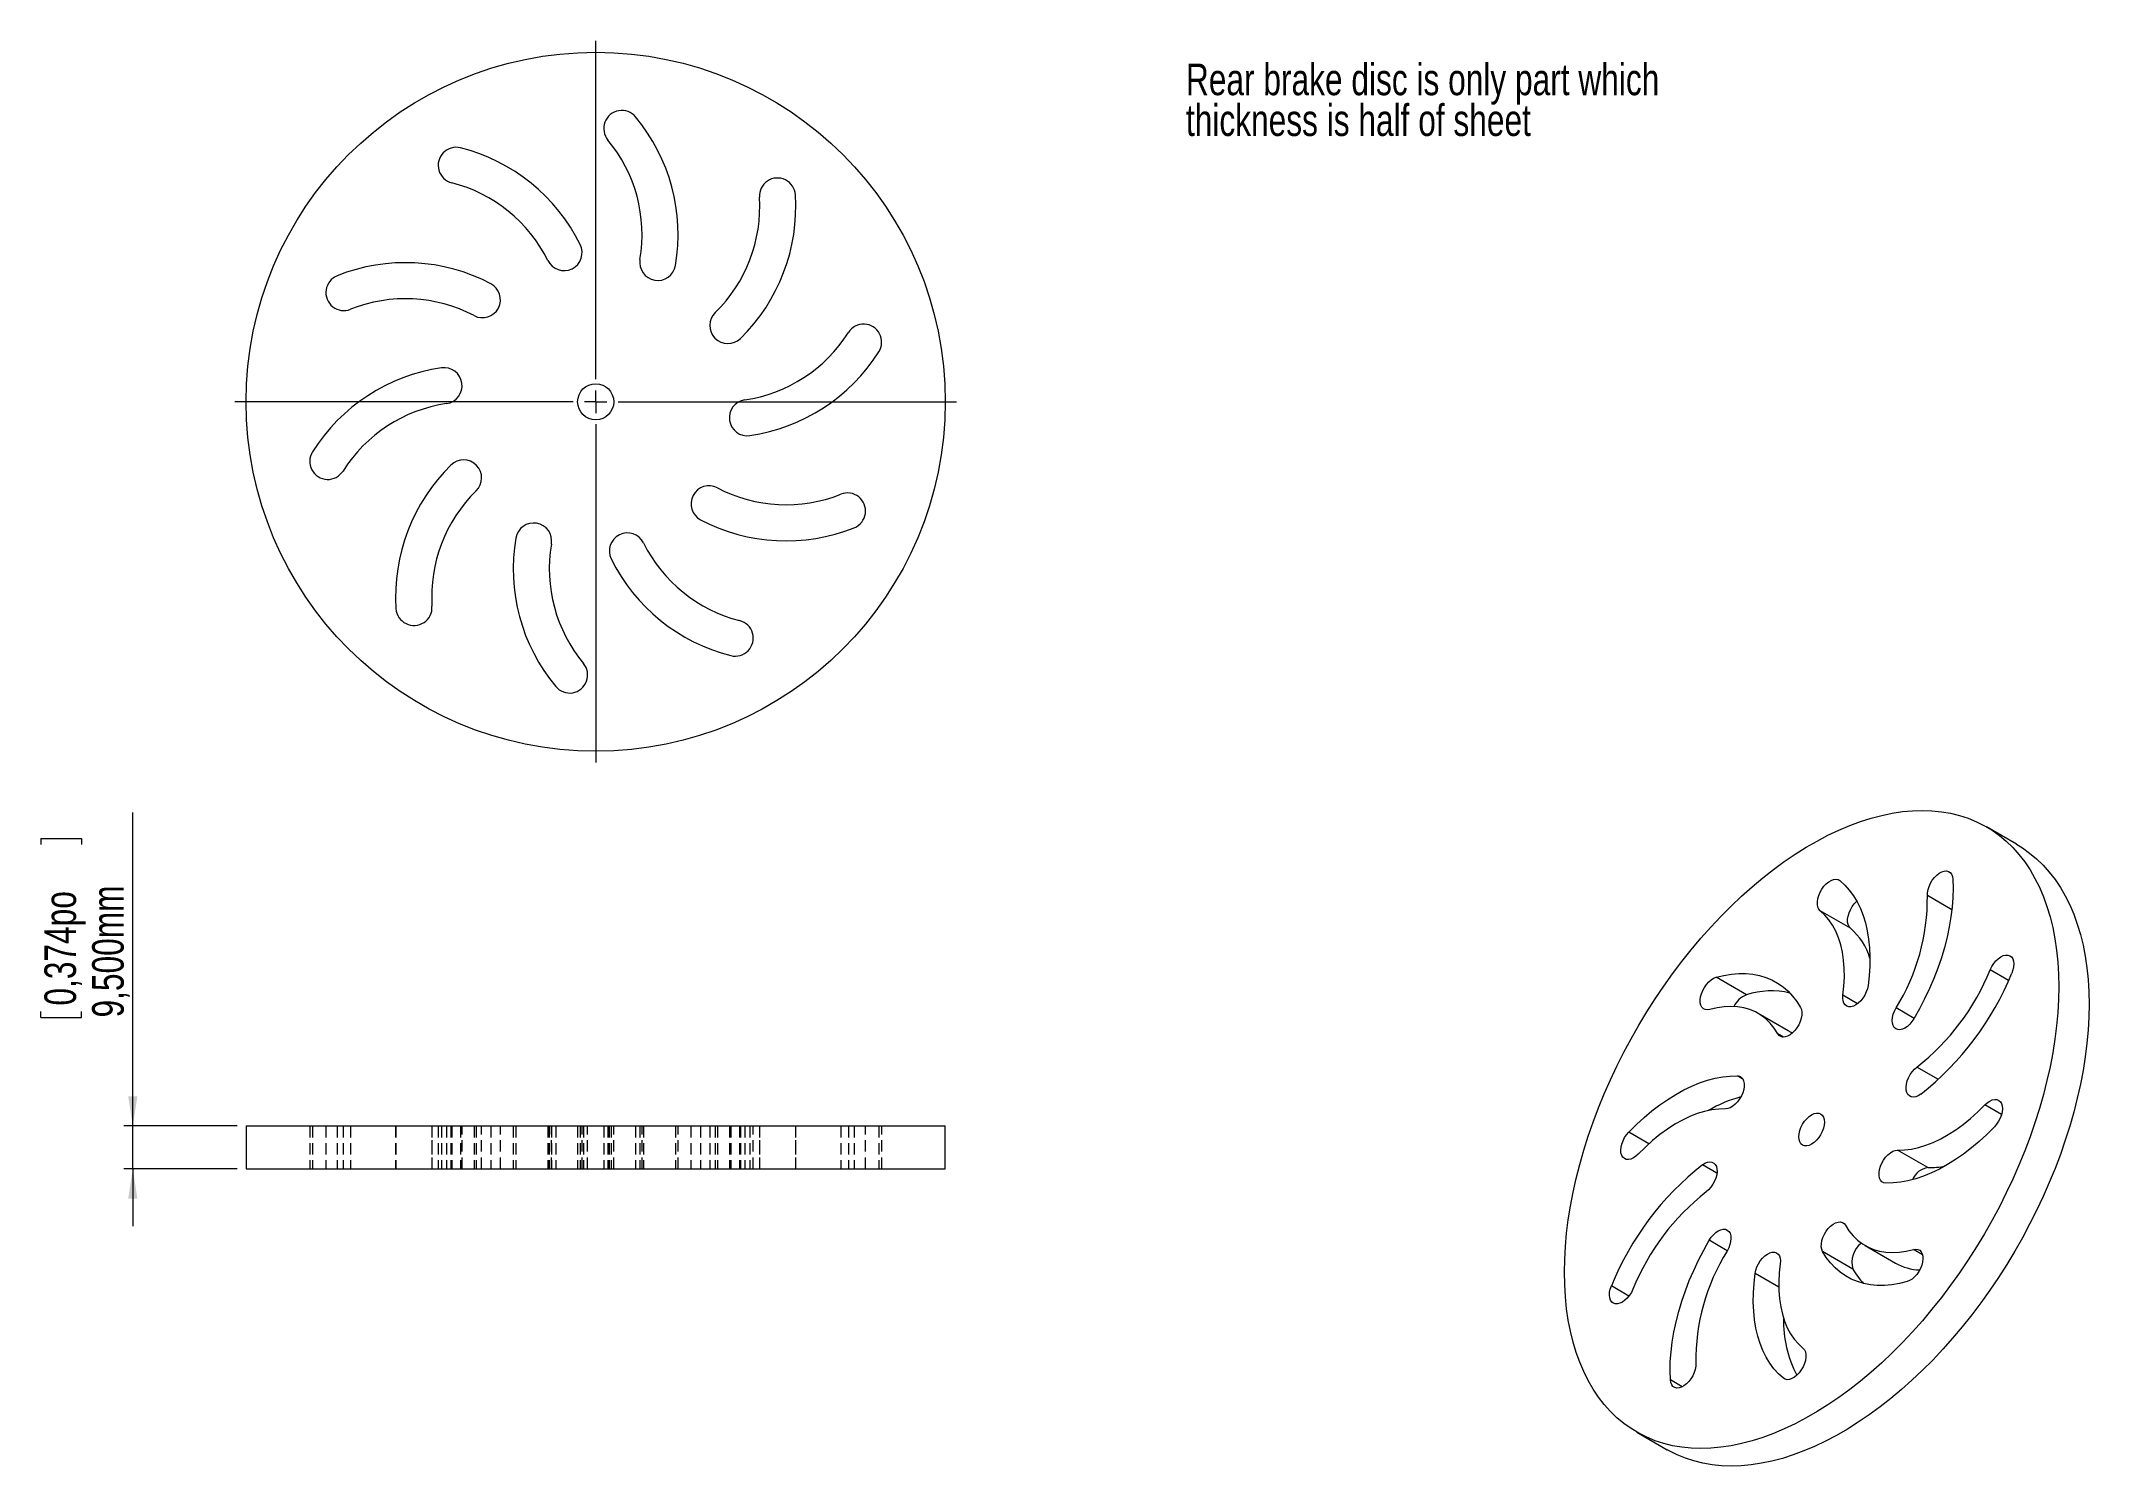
# Paper-space layout 'Feuille11' of a CAD drawing. Header units: millimetres. Extents: x 20 to 247, y 30 to 188.
import ezdxf

# ---------------------------------------------------------------- set-up
doc = ezdxf.new("R2010")
doc.units = ezdxf.units.MM
doc.linetypes.add('HIDDEN', pattern=[1.905, 1.27, -0.635])
doc.styles.add('SLDTEXTSTYLE0', font='TXT', dxfattribs={"width": 0.75})
doc.dimstyles.new('SLDDIMSTYLE1', dxfattribs={"dimtxt": 3.5, "dimasz": 3.302, "dimexe": 0, "dimexo": 0.0625, "dimgap": 0.875, "dimtad": 1, "dimtoh": 1, "dimlfac": 2, "dimrnd": 1e-09, "dimzin": 12, "dimdsep": 46, "dimtxsty": 'SLDTEXTSTYLE0', "dimsah": 1, "dimcen": 0.09, "dimadec": 0, "dimazin": 0, "dimtfac": 1, "dimtofl": 0, "dimtmove": 0, "dimatfit": 3, "dimfxl": 1, "dimfrac": 2, "dimtolj": 1, "dimtzin": 12, "dimarcsym": 0})

# ---------------------------------------------------------------- blocks, each defined once
blk = doc.blocks.new('SW_NOTE_123')
at = {"color": 0, "linetype": 'Continuous', "lineweight": 0, "char_height": 3.5, "attachment_point": 1, "style": 'SLDTEXTSTYLE0'}
for s, insert in [('Rear brake disc is only part which ', (0, 4.51)), ('thickness is half of sheet', (0, -0.01))]:
    blk.add_mtext(s, dxfattribs=dict(at, insert=insert))
blk = doc.blocks.new('SW_CENTERMARKSYMBOL_2')
at = {"color": 0, "linetype": 'Continuous', "lineweight": 0}
for p, q in [((0, 2.5), (0, 40)), ((-2.5, 0), (-40, 0)), ((0, 0), (-1.25, 0)), ((0, 0), (0, 1.25)), ((0, 0), (0, -1.25)), ((0, 0), (1.25, 0)), ((2.5, 0), (40, 0)), ((0, -2.5), (0, -40))]:
    blk.add_line(p, q, dxfattribs=at)
blk = doc.blocks.new('*D140')
at = {"color": 7, "linetype": 'Continuous', "lineweight": 0}
for p, q in [((30.51, 68.1), (30.51, 102.87)), ((20.33, 99.96), (24.82, 99.96)), ((20.33, 99.96), (20.33, 99.3)), ((24.82, 99.96), (24.82, 99.3)), ((20.33, 80.13), (20.33, 80.79)), ((20.33, 80.13), (24.82, 80.13)), ((24.82, 80.13), (24.82, 80.79)), ((42.08, 68.1), (29.51, 68.1)), ((30.51, 63.35), (30.51, 68.1)), ((42.08, 63.35), (29.51, 63.35)), ((30.51, 63.35), (30.51, 57))]:
    blk.add_line(p, q, dxfattribs=at)
for points in [[(30.51, 68.1), (31.02, 71.4), (30, 71.4)], [(30.51, 63.35), (30, 60.05), (31.02, 60.05)]]:
    blk.add_solid(points, dxfattribs=at)
at = {"color": 7, "linetype": 'Continuous', "lineweight": 0, "char_height": 3.5, "attachment_point": 1, "rotation": 90, "style": 'SLDTEXTSTYLE0'}
for s, insert in [('0,374po', (20.71, 81.45)), ('9,500mm', (26, 80.13))]:
    blk.add_mtext(s, dxfattribs=dict(at, insert=insert))

psp = doc.layouts.new('Feuille11')

# ---------------------------------------------------------------- linework, layer by layer
at = {"color": 7, "linetype": 'Continuous', "lineweight": 15}
for p, q in [((239.3642, 99.3318), (236.0055, 101.2708)), ((220.9478, 90.0167), (217.589, 91.9556)), ((209.4029, 82.6422), (206.0442, 84.5811)), ((214.0488, 78.649), (210.6901, 80.5879)), ((43.08, 68.1021), (43.08, 63.3521)), ((43.08, 68.1021), (120.58, 68.1021)), ((120.58, 63.3521), (120.58, 68.1021)), ((229.5296, 63.484), (226.1708, 65.423)), ((43.08, 63.3521), (120.58, 63.3521)), ((222.574, 54.8348), (225.9327, 52.8958)), ((221.2057, 52.2429), (217.847, 54.1818)), ((197.2586, 34.152), (200.6174, 32.213))]:
    psp.add_line(p, q, dxfattribs=at)
at = {"color": 8, "linetype": 'Continuous', "lineweight": 15}
for p, q in [((232.1844, 92.068), (229.4656, 93.6375)), ((238.4806, 84.2386), (236.4402, 85.4165)), ((221.7356, 81.6589), (220.1043, 82.6006)), ((227.9999, 80.0316), (225.9996, 81.1863)), ((213.5222, 77.9585), (212.8827, 78.3277)), ((209.002, 73.3063), (208.4055, 73.6507)), ((230.6869, 73.2568), (228.3168, 74.625)), ((237.6861, 69.372), (235.8487, 70.4327)), ((198.5972, 66.1328), (196.3682, 67.4196)), ((206.1409, 62.8654), (204.5361, 63.7918)), ((207.287, 54.2755), (205.287, 55.4301)), ((228.939, 53.8195), (227.9171, 54.4095)), ((196.3834, 49.2432), (194.4323, 50.3695)), ((212.9978, 50.2432), (210.3713, 51.7594)), ((202.2955, 39.1817), (200.976, 39.9434)), ((213.6837, 40.0176), (213.4997, 40.1237))]:
    psp.add_line(p, q, dxfattribs=at)
at = {"color": 7, "linetype": 'HIDDEN', "lineweight": 0}
for p, q in [((50.126, 68.1021), (50.126, 63.3521)), ((50.4349, 68.1021), (50.4349, 63.3521)), ((51.913, 68.1021), (51.913, 63.3521)), ((53.1726, 68.1021), (53.1726, 63.3521)), ((53.817, 68.1021), (53.817, 63.3521)), ((54.6535, 68.1021), (54.6535, 63.3521)), ((59.6458, 68.1021), (59.6458, 63.3521)), ((59.689, 68.1021), (59.689, 63.3521)), ((63.6458, 68.1021), (63.6458, 63.3521)), ((63.6806, 68.1021), (63.6806, 63.3521)), ((63.6848, 63.3521), (63.6848, 68.1021)), ((64.3635, 68.1021), (64.3635, 63.3521)), ((64.7237, 68.1021), (64.7237, 63.3521)), ((65.3052, 68.1021), (65.3052, 63.3521)), ((65.7857, 68.1021), (65.7857, 63.3521)), ((65.8704, 68.1021), (65.8704, 63.3521)), ((66.8565, 68.1021), (66.8565, 63.3521)), ((67.0145, 63.3521), (67.0145, 68.1021)), ((68.3401, 68.1021), (68.3401, 63.3521)), ((68.5822, 68.1021), (68.5822, 63.3521)), ((69.1839, 63.3521), (69.1839, 68.1021)), ((70.1958, 68.1021), (70.1958, 63.3521)), ((71.268, 63.3521), (71.268, 68.1021)), ((72.6877, 68.1021), (72.6877, 63.3521)), ((72.976, 68.1021), (72.976, 63.3521)), ((76.5277, 68.1021), (76.5277, 63.3521)), ((76.6877, 68.1021), (76.6877, 63.3521)), ((76.9194, 68.1021), (76.9194, 63.3521)), ((76.9477, 63.3521), (76.9477, 68.1021)), ((77.4003, 68.1021), (77.4003, 63.3521)), ((79.83, 68.1021), (79.83, 63.3521)), ((80.1118, 68.1021), (80.1118, 63.3521)), ((80.3197, 63.3521), (80.3197, 68.1021)), ((80.4766, 68.1021), (80.4766, 63.3521)), ((80.9384, 63.3521), (80.9384, 68.1021)), ((82.7216, 68.1021), (82.7216, 63.3521)), ((83.1834, 68.1021), (83.1834, 63.3521)), ((83.3403, 68.1021), (83.3403, 63.3521)), ((83.5482, 68.1021), (83.5482, 63.3521)), ((83.83, 63.3521), (83.83, 68.1021)), ((86.2597, 68.1021), (86.2597, 63.3521)), ((86.7123, 68.1021), (86.7123, 63.3521)), ((86.7405, 68.1021), (86.7405, 63.3521)), ((86.9723, 63.3521), (86.9723, 68.1021)), ((87.1323, 68.1021), (87.1323, 63.3521)), ((90.684, 68.1021), (90.684, 63.3521)), ((90.9723, 63.3521), (90.9723, 68.1021)), ((92.392, 68.1021), (92.392, 63.3521)), ((93.4641, 68.1021), (93.4641, 63.3521)), ((94.476, 68.1021), (94.476, 63.3521)), ((95.0778, 68.1021), (95.0778, 63.3521)), ((95.3199, 68.1021), (95.3199, 63.3521)), ((96.6455, 68.1021), (96.6455, 63.3521)), ((96.8035, 68.1021), (96.8035, 63.3521)), ((97.7896, 68.1021), (97.7896, 63.3521)), ((97.8743, 68.1021), (97.8743, 63.3521)), ((98.3548, 68.1021), (98.3548, 63.3521)), ((98.9362, 68.1021), (98.9362, 63.3521)), ((99.2965, 63.3521), (99.2965, 68.1021)), ((99.9752, 68.1021), (99.9752, 63.3521)), ((99.9794, 68.1021), (99.9794, 63.3521)), ((100.0142, 63.3521), (100.0142, 68.1021)), ((103.971, 68.1021), (103.971, 63.3521)), ((104.0142, 63.3521), (104.0142, 68.1021)), ((109.0065, 68.1021), (109.0065, 63.3521)), ((109.843, 68.1021), (109.843, 63.3521)), ((110.4874, 68.1021), (110.4874, 63.3521)), ((111.7469, 63.3521), (111.7469, 68.1021)), ((113.2251, 68.1021), (113.2251, 63.3521)), ((113.534, 63.3521), (113.534, 68.1021))]:
    psp.add_line(p, q, dxfattribs=at)
at = {"color": 7, "linetype": 'Continuous', "lineweight": 15, "flags": 128}
for points in [[(189.2316, 51.8935), (189.2585, 53.3085), (189.3389, 54.7518), (189.4727, 56.2204), (189.6597, 57.7115), (189.8995, 59.2222), (190.1916, 60.7496), (190.5355, 62.2905), (190.9305, 63.8421), (191.3758, 65.4012), (191.8705, 66.9648), (192.4137, 68.53), (193.0043, 70.0935), (193.6411, 71.6523), (194.323, 73.2035), (195.0485, 74.7438), (195.8163, 76.2705), (196.6248, 77.7803), (197.4725, 79.2705), (198.3577, 80.738), (199.2787, 82.18), (200.2337, 83.5937), (201.2207, 84.9763), (202.2379, 86.3252), (203.2833, 87.6375), (204.3548, 88.9109), (205.4504, 90.1428), (206.5678, 91.3307), (207.705, 92.4725), (208.8596, 93.5657), (210.0294, 94.6084), (211.2122, 95.5983), (212.4056, 96.5337), (213.6072, 97.4127), (214.8148, 98.2336), (216.0259, 98.9946), (217.2382, 99.6945), (218.4493, 100.3317), (219.6569, 100.9051), (220.8585, 101.4135), (222.0519, 101.856), (223.2346, 102.2316), (224.4045, 102.5396), (225.5591, 102.7794), (226.6962, 102.9506), (227.8137, 103.0528), (228.9092, 103.0859), (229.9808, 103.0496), (231.0261, 102.9442), (232.0434, 102.7699), (233.0304, 102.5269), (233.9854, 102.2157), (234.9063, 101.8371), (235.7915, 101.3916), (236.6392, 100.8801), (237.4478, 100.3038), (238.2155, 99.6636), (238.9411, 98.9609), (239.6229, 98.1971), (240.2598, 97.3735), (240.8504, 96.4919), (241.3936, 95.5539), (241.8883, 94.5615), (242.3336, 93.5164), (242.7286, 92.4209), (243.0724, 91.277), (243.3646, 90.087), (243.6044, 88.8531), (243.7914, 87.5779), (243.9252, 86.2638), (244.0056, 84.9134), (244.0324, 83.5293), (244.0056, 82.1142), (243.9252, 80.6709), (243.7914, 79.2023), (243.6044, 77.7112), (243.3646, 76.2005), (243.0724, 74.6732), (242.7286, 73.1322), (242.3336, 71.5807), (241.8883, 70.0215), (241.3936, 68.4579), (240.8504, 66.8928), (240.2598, 65.3292), (239.6229, 63.7704), (238.9411, 62.2193), (238.2155, 60.6789), (237.4478, 59.1523), (236.6392, 57.6424), (235.7915, 56.1522), (234.9063, 54.6847), (233.9854, 53.2427), (233.0304, 51.829), (232.0434, 50.4464), (231.0261, 49.0976), (229.9808, 47.7852), (228.9092, 46.5118), (227.8137, 45.28), (226.6962, 44.092), (225.5591, 42.9503), (224.4045, 41.857), (223.2346, 40.8144), (222.0519, 39.8244), (220.8585, 38.889), (219.6569, 38.01), (218.4493, 37.1892), (217.2382, 36.4281), (216.0259, 35.7282), (214.8148, 35.091), (213.6072, 34.5176), (212.4056, 34.0092), (211.2122, 33.5668), (210.0294, 33.1912), (208.8596, 32.8831), (207.705, 32.6433), (206.5678, 32.4721), (205.4504, 32.3699), (204.3548, 32.3369), (203.2833, 32.3731), (202.2379, 32.4785), (201.2207, 32.6528), (200.2337, 32.8958), (199.2787, 33.207), (198.3577, 33.5857), (197.4725, 34.0312), (196.6248, 34.5426), (195.8163, 35.1189), (195.0485, 35.7591), (194.323, 36.4618), (193.6411, 37.2257), (193.0043, 38.0492), (192.4137, 38.9308), (191.8705, 39.8688), (191.3758, 40.8613), (190.9305, 41.9063), (190.5355, 43.0018), (190.1916, 44.1457), (189.8995, 45.3358), (189.6597, 46.5696), (189.4727, 47.8448), (189.3389, 49.1589), (189.2585, 50.5094), (189.2316, 51.8935)], [(239.3642, 99.3318), (239.998, 98.9412), (240.8065, 98.3648), (241.5743, 97.7247), (242.2998, 97.022), (242.9817, 96.2581), (243.6185, 95.4345), (244.2091, 94.5529), (244.7523, 93.615), (245.2471, 92.6225), (245.6923, 91.5775), (246.0873, 90.4819), (246.4312, 89.338), (246.7233, 88.148), (246.9631, 86.9142), (247.1501, 85.6389), (247.284, 84.3248), (247.3644, 82.9744), (247.3912, 81.5903), (247.3644, 80.1752), (247.284, 78.732), (247.1501, 77.2633), (246.9631, 75.7722), (246.7233, 74.2615), (246.4312, 72.7342), (246.0873, 71.1933), (245.6923, 69.6417), (245.2471, 68.0826), (244.7523, 66.5189), (244.2091, 64.9538), (243.6185, 63.3903), (242.9817, 61.8314), (242.2998, 60.2803), (241.5743, 58.7399), (240.8065, 57.2133), (239.998, 55.7034), (239.1503, 54.2133), (238.2651, 52.7458), (237.3441, 51.3037), (236.3892, 49.89), (235.4021, 48.5074), (234.3849, 47.1586), (233.3395, 45.8462), (232.268, 44.5729), (231.1724, 43.341), (230.055, 42.153), (228.9179, 41.0113), (227.7632, 39.918), (226.5934, 38.8754), (225.4106, 37.8854), (224.2173, 36.95), (223.0156, 36.071), (221.8081, 35.2502), (220.5969, 34.4891), (219.3846, 33.7893), (218.1735, 33.152), (216.966, 32.5786), (215.7643, 32.0702), (214.5709, 31.6278), (213.3882, 31.2522), (212.2183, 30.9442), (211.0637, 30.7043), (209.9266, 30.5331), (208.8091, 30.4309), (207.7136, 30.3979), (206.6421, 30.4341), (205.5967, 30.5395), (204.5795, 30.7139), (203.5924, 30.9569), (202.6375, 31.268), (201.7165, 31.6467), (200.8313, 32.0922), (200.6174, 32.213)], [(217.589, 91.9556), (217.4336, 92.131), (217.3259, 92.3638), (217.2702, 92.6452), (217.2685, 92.9644), (217.3209, 93.309), (217.4254, 93.6659), (217.578, 94.0212), (217.7728, 94.3615), (218.0023, 94.6735), (218.2578, 94.9453), (218.5294, 95.1665), (218.8066, 95.3285), (219.0789, 95.4251), (219.3356, 95.4527), (219.5671, 95.4101), (219.7643, 95.299)], [(232.2881, 95.4793), (232.3185, 94.472), (232.2943, 93.433), (232.2156, 92.3661), (232.0826, 91.2754), (231.8958, 90.165), (231.656, 89.0392), (231.3641, 87.9022), (231.0211, 86.7583), (230.6284, 85.6119), (230.1874, 84.4672), (229.6999, 83.3287), (229.1676, 82.2006), (228.5926, 81.0871), (227.9771, 79.9926)], [(229.4656, 93.6375), (229.4748, 93.9628), (229.5379, 94.3109), (229.6524, 94.6686), (229.8139, 95.022), (230.0163, 95.3576), (230.2518, 95.6625), (230.5113, 95.925), (230.7849, 96.1349), (231.062, 96.2843), (231.3319, 96.3673), (231.5844, 96.3809), (231.8097, 96.3244), (231.9991, 96.2), (232.1454, 96.0125), (232.243, 95.7692), (232.2881, 95.4793)], [(219.7643, 95.299), (220.3106, 94.8059), (220.8128, 94.2501), (221.2691, 93.6336), (221.6775, 92.9589), (222.0367, 92.2284), (222.3453, 91.445), (222.6021, 90.6116), (222.8061, 89.7313), (222.9565, 88.8075), (223.0528, 87.8437), (223.0947, 86.8435), (223.0819, 85.8108), (223.0145, 84.7494), (222.8928, 83.6633)], [(220.1043, 82.6006), (220.2142, 83.6175), (220.2647, 84.6067), (220.2553, 85.563), (220.1862, 86.4816), (220.0578, 87.3578), (219.8706, 88.187), (219.6257, 88.9649), (219.3243, 89.6875), (218.9679, 90.3512), (218.5585, 90.9524), (218.0981, 91.4882), (217.589, 91.9556)], [(220.9478, 90.0167), (220.7924, 90.192), (220.6847, 90.4249), (220.6289, 90.7063), (220.6272, 91.0254), (220.6796, 91.37), (220.7841, 91.7269), (220.9367, 92.0823), (221.1315, 92.4225), (221.3611, 92.7345), (221.6166, 93.0063), (221.6396, 93.0276)], [(236.4402, 85.4165), (236.6105, 85.7674), (236.8202, 86.0979), (237.0612, 86.3952), (237.3244, 86.6479), (237.5995, 86.8463), (237.876, 86.9828), (238.1433, 87.0521), (238.3911, 87.0516), (238.6098, 86.9812), (238.7912, 86.8438), (238.9281, 86.6445), (239.0154, 86.391), (239.0497, 86.0931), (239.0297, 85.7623), (238.9561, 85.4111), (238.8317, 85.0532)], [(205.3469, 81.0133), (205.0862, 80.9717), (204.849, 81.0003), (204.6442, 81.098), (204.4799, 81.2609), (204.3623, 81.483), (204.2959, 81.7555), (204.2833, 82.068), (204.325, 82.4086), (204.4193, 82.7641), (204.5627, 83.1208), (204.7496, 83.4652), (204.9729, 83.7838), (205.224, 84.0646), (205.4931, 84.2966), (205.7701, 84.471), (206.0442, 84.5811)], [(206.0442, 84.5811), (206.8977, 84.7906), (207.7344, 84.9303), (208.5513, 84.9998), (209.3453, 84.9987), (210.1132, 84.9272), (210.8523, 84.7853), (211.5597, 84.5738), (212.2328, 84.2934), (212.8689, 83.9451), (213.4658, 83.5303), (214.021, 83.0505), (214.5326, 82.5077), (214.9985, 81.9037), (215.4171, 81.2409)], [(222.8928, 83.6633), (222.8198, 83.3123), (222.696, 82.9544), (222.5262, 82.6033), (222.3169, 82.2725), (222.0762, 81.9748), (221.8133, 81.7215), (221.5382, 81.5224), (221.2617, 81.3852), (220.9942, 81.3151), (220.7462, 81.3148), (220.527, 81.3844), (220.3452, 81.5211), (220.2077, 81.7197), (220.1198, 81.9726), (220.0849, 82.27), (220.1043, 82.6006)], [(212.8827, 78.3277), (212.4864, 78.9449), (212.0385, 79.4972), (211.5413, 79.982), (210.9976, 80.3966), (210.4099, 80.739), (209.7814, 81.0074), (209.1153, 81.2003), (208.4151, 81.3169), (207.6843, 81.3565), (206.9267, 81.3189), (206.1462, 81.2043), (205.3469, 81.0133)], [(215.4171, 81.2409), (215.5152, 80.9982), (215.5609, 80.7088), (215.5524, 80.3838), (215.4899, 80.0359), (215.376, 79.6782), (215.2149, 79.3247), (215.0129, 78.9888), (214.7778, 78.6835), (214.5185, 78.4205), (214.2451, 78.2099), (213.968, 78.0598), (213.6978, 77.9759), (213.4451, 77.9616), (213.2195, 78.0173), (213.0296, 78.1409), (212.8827, 78.3277)], [(227.9771, 79.9926), (227.7608, 79.6675), (227.5149, 79.3778), (227.2487, 79.1346), (226.9725, 78.9473), (226.6969, 78.8232), (226.4326, 78.7669), (226.1895, 78.7807), (225.9772, 78.864), (225.8038, 79.0136), (225.6758, 79.2237), (225.5983, 79.4864), (225.5742, 79.7914), (225.6045, 80.1271), (225.6879, 80.4806), (225.8214, 80.8382), (225.9996, 81.1863)], [(214.4707, 78.379), (214.3563, 78.4576), (214.0488, 78.649)], [(196.3682, 67.4196), (197.2029, 68.2516), (198.0546, 69.0335), (198.9202, 69.7623), (199.7963, 70.4354), (200.6797, 71.05), (201.567, 71.604), (202.4548, 72.0952), (203.3399, 72.5217), (204.2187, 72.882), (205.0881, 73.1746), (205.9446, 73.3985), (206.7852, 73.5528), (207.6065, 73.637), (208.4055, 73.6507)], [(208.4055, 73.6507), (208.6373, 73.6089), (208.8349, 73.4985), (208.9909, 73.3239), (209.0991, 73.0917), (209.1555, 72.8107), (209.1579, 72.492), (209.1061, 72.1476), (209.0021, 71.7908), (208.8501, 71.4353), (208.6557, 71.0948), (208.4265, 70.7824), (208.1713, 70.5101), (207.8998, 70.2883), (207.6226, 70.1255), (207.3502, 70.0281), (207.0932, 69.9997)], [(228.728, 71.6309), (228.4511, 71.4558), (228.1769, 71.3449), (227.916, 71.3026), (227.6784, 71.3304), (227.4732, 71.4273), (227.3084, 71.5895), (227.1902, 71.8109), (227.1232, 72.0829), (227.11, 72.395), (227.151, 72.7353), (227.2448, 73.0907), (227.3877, 73.4475), (227.5741, 73.7921), (227.797, 74.1111), (228.0478, 74.3924), (228.3168, 74.625)], [(226.1708, 65.423), (226.9221, 65.4413), (227.6972, 65.5367), (228.4922, 65.7088), (229.303, 65.9565), (230.1254, 66.2786), (230.9551, 66.6736), (231.7879, 67.1393), (232.6195, 67.6733), (233.4457, 68.2729), (234.262, 68.935), (235.0644, 69.6562), (235.8487, 70.4327)], [(235.8487, 70.4327), (236.1151, 70.6753), (236.3913, 70.8618), (236.6668, 70.9852), (236.931, 71.0407), (237.1738, 71.0261), (237.3857, 70.942), (237.5586, 70.7917), (237.686, 70.5809), (237.7629, 70.3177), (237.7864, 70.0123), (237.7555, 69.6763), (237.6715, 69.3227), (237.5375, 68.9651), (237.3587, 68.6172), (237.1421, 68.2924), (236.8959, 68.0031)], [(207.0932, 69.9997), (206.342, 69.9814), (205.5669, 69.886), (204.7719, 69.714), (203.9611, 69.4662), (203.1387, 69.1441), (202.309, 68.7491), (201.4761, 68.2835), (200.6445, 67.7494), (199.8184, 67.1498), (199.002, 66.4877), (198.1996, 65.7665), (197.4153, 64.99)], [(215.2178, 66.895), (215.245, 67.2292), (215.3255, 67.5821), (215.4562, 67.9398), (215.632, 68.2888), (215.8463, 68.6156), (216.0908, 68.9077), (216.3561, 69.1538), (216.632, 69.3444), (216.9079, 69.4723), (217.1732, 69.5326), (217.4177, 69.5228), (217.632, 69.4434), (217.8079, 69.2975), (217.9386, 69.0906), (218.0191, 68.8307), (218.0462, 68.5278), (218.0191, 68.1935), (217.9386, 67.8407), (217.8079, 67.4829), (217.632, 67.1339), (217.4177, 66.8071), (217.1732, 66.515), (216.9079, 66.2689), (216.632, 66.0783), (216.3561, 65.9504), (216.0908, 65.8902), (215.8463, 65.8999), (215.632, 65.9793), (215.4562, 66.1253), (215.3255, 66.3321), (215.245, 66.592), (215.2178, 66.895)], [(197.4153, 64.99), (197.149, 64.7474), (196.8727, 64.5609), (196.5972, 64.4375), (196.333, 64.382), (196.0903, 64.3966), (195.8784, 64.4807), (195.7054, 64.631), (195.578, 64.8418), (195.5011, 65.105), (195.4777, 65.4105), (195.5086, 65.7464), (195.5926, 66.1), (195.7266, 66.4576), (195.9053, 66.8055), (196.122, 67.1304), (196.3682, 67.4196)], [(236.8959, 68.0031), (236.0612, 67.1711), (235.2095, 66.3892), (234.3439, 65.6604), (233.4677, 64.9874), (232.5844, 64.3727), (231.6971, 63.8187), (230.8092, 63.3276), (229.9242, 62.901), (229.0453, 62.5408), (228.176, 62.2481), (227.3194, 62.0242), (226.4789, 61.8699), (225.6576, 61.7857), (224.8586, 61.7721)], [(204.5361, 63.7918), (204.813, 63.9669), (205.0872, 64.0778), (205.3481, 64.1201), (205.5857, 64.0923), (205.7908, 63.9955), (205.9557, 63.8332), (206.0739, 63.6119), (206.1409, 63.3399), (206.1541, 63.0277), (206.113, 62.6874), (206.0193, 62.332), (205.8764, 61.9752), (205.6899, 61.6306), (205.467, 61.3116), (205.2163, 61.0303), (204.9472, 60.7977)], [(224.8586, 61.7721), (224.6268, 61.8139), (224.4291, 61.9242), (224.2732, 62.0988), (224.1649, 62.3311), (224.1085, 62.612), (224.1062, 62.9308), (224.158, 63.2752), (224.2619, 63.6319), (224.414, 63.9874), (224.6084, 64.3279), (224.8376, 64.6403), (225.0928, 64.9127), (225.3642, 65.1345), (225.6415, 65.2972), (225.9138, 65.3946), (226.1708, 65.423)], [(217.847, 54.1818), (217.7488, 54.4246), (217.7032, 54.714), (217.7117, 55.0389), (217.7742, 55.3869), (217.8881, 55.7445), (218.0491, 56.098), (218.2511, 56.4339), (218.4863, 56.7392), (218.7456, 57.0023), (219.019, 57.2129), (219.2961, 57.363), (219.5662, 57.4468), (219.819, 57.4611), (220.0446, 57.4054), (220.2345, 57.2818), (220.3814, 57.095)], [(220.3814, 57.095), (220.7777, 56.4779), (221.2256, 55.9255), (221.7227, 55.4408), (222.2665, 55.0261), (222.8542, 54.6837), (223.4826, 54.4154), (224.1487, 54.2224), (224.849, 54.1058), (225.5798, 54.0662), (226.3374, 54.1038), (227.1178, 54.2184), (227.9171, 54.4095)], [(200.976, 39.9434), (200.9455, 40.9507), (200.9697, 41.9898), (201.0485, 43.0566), (201.1815, 44.1473), (201.3683, 45.2577), (201.6081, 46.3835), (201.9, 47.5205), (202.243, 48.6644), (202.6357, 49.8108), (203.0767, 50.9555), (203.5642, 52.094), (204.0965, 53.2222), (204.6715, 54.3356), (205.287, 55.4301)], [(205.287, 55.4301), (205.5032, 55.7552), (205.7492, 56.045), (206.0154, 56.2881), (206.2915, 56.4754), (206.5671, 56.5995), (206.8315, 56.6558), (207.0745, 56.642), (207.2868, 56.5587), (207.4603, 56.4091), (207.5883, 56.199), (207.6658, 55.9364), (207.6898, 55.6313), (207.6596, 55.2956), (207.5761, 54.9422), (207.4427, 54.5845), (207.2645, 54.2364)], [(210.3713, 51.7594), (210.4443, 52.1104), (210.5681, 52.4683), (210.7378, 52.8194), (210.9471, 53.1502), (211.1879, 53.4479), (211.4508, 53.7012), (211.7258, 53.9003), (212.0024, 54.0375), (212.2698, 54.1076), (212.5179, 54.1079), (212.7371, 54.0383), (212.9189, 53.9016), (213.0564, 53.703), (213.1443, 53.4501), (213.1792, 53.1527), (213.1598, 52.8221)], [(213.1598, 52.8221), (213.0498, 51.8052), (212.9994, 50.8161), (213.0088, 49.8597), (213.0778, 48.9411), (213.2063, 48.0649), (213.3935, 47.2357), (213.6384, 46.4578), (213.9398, 45.7352), (214.2961, 45.0715), (214.7056, 44.4703), (215.166, 43.9345), (215.675, 43.4671)], [(227.2199, 50.8416), (226.3664, 50.6321), (225.5296, 50.4924), (224.7127, 50.4229), (223.9188, 50.424), (223.1508, 50.4956), (222.4117, 50.6374), (221.7043, 50.8489), (221.0313, 51.1293), (220.3951, 51.4776), (219.7983, 51.8924), (219.2431, 52.3722), (218.7315, 52.9151), (218.2656, 53.5191), (217.847, 54.1818)], [(227.9171, 54.4095), (228.1778, 54.451), (228.4151, 54.4224), (228.6198, 54.3247), (228.7842, 54.1618), (228.9018, 53.9398), (228.9682, 53.6673), (228.9808, 53.3547), (228.9391, 53.0142), (228.8447, 52.6587), (228.7013, 52.3019), (228.5144, 51.9576), (228.2911, 51.6389), (228.0401, 51.3582), (227.7709, 51.1261), (227.494, 50.9517), (227.2199, 50.8416)], [(196.8239, 50.0062), (196.6536, 49.6553), (196.4439, 49.3248), (196.2028, 49.0275), (195.9397, 48.7748), (195.6646, 48.5764), (195.3881, 48.4399), (195.1208, 48.3706), (194.873, 48.3711), (194.6542, 48.4415), (194.4729, 48.5789), (194.3359, 48.7782), (194.2486, 49.0317), (194.2144, 49.3296), (194.2344, 49.6605), (194.308, 50.0116), (194.4323, 50.3695)], [(213.4997, 40.1237), (212.9534, 40.6168), (212.4512, 41.1726), (211.995, 41.7891), (211.5865, 42.4638), (211.2273, 43.1943), (210.9188, 43.9777), (210.662, 44.8111), (210.458, 45.6914), (210.3076, 46.6152), (210.2112, 47.579), (210.1694, 48.5792), (210.1822, 49.6119), (210.2496, 50.6733), (210.3713, 51.7594)], [(215.675, 43.4671), (215.8305, 43.2917), (215.9381, 43.0589), (215.9939, 42.7775), (215.9956, 42.4583), (215.9432, 42.1137), (215.8387, 41.7569), (215.6861, 41.4015), (215.4913, 41.0613), (215.2617, 40.7492), (215.0062, 40.4774), (214.7347, 40.2563), (214.4575, 40.0942), (214.1852, 39.9976), (213.9284, 39.97), (213.697, 40.0126), (213.4997, 40.1237)], [(203.7984, 41.7852), (203.7893, 41.4599), (203.7262, 41.1118), (203.6117, 40.7541), (203.4501, 40.4007), (203.2477, 40.0651), (203.0122, 39.7602), (202.7527, 39.4977), (202.4792, 39.2878), (202.2021, 39.1384), (201.9321, 39.0554), (201.6797, 39.0419), (201.4544, 39.0984), (201.2649, 39.2228), (201.1186, 39.4102), (201.0211, 39.6536), (200.976, 39.9434)]]:
    psp.add_lwpolyline(points, dxfattribs=at)
at = {"color": 7, "linetype": 'Continuous', "lineweight": 15}
for radius in [38.75, 2]:
    psp.add_circle((81.83, 148.3953), radius, dxfattribs=at)
for centre, radius, start, end in [((84.7216, 178.6885), 2, 39.728615, 219.728616), ((70.5645, 166.9231), 20.4078, 350.358352, 39.728614), ((70.5645, 166.9231), 16.4078, 350.358351, 39.728614), ((66.3635, 174.6026), 2, 75.728615, 255.728616), ((61.8257, 156.7629), 20.4078, 26.358352, 75.728614), ((61.8257, 156.7629), 16.4078, 26.358351, 75.728614), ((101.9752, 171.2034), 2, 3.728615, 183.728616), ((83.6063, 170.0063), 16.4078, 314.358351, 3.728614), ((83.6063, 170.0063), 20.4078, 314.358352, 3.728614), ((78.3197, 164.9357), 2, 206.358377, 26.358332), ((60.7278, 143.4066), 20.4078, 62.358352, 111.728614), ((88.7123, 163.84), 2, 170.358377, 350.358332), ((53.913, 160.5065), 2, 111.728615, 291.728616), ((69.268, 159.7135), 2, 242.358377, 62.358332), ((60.7278, 143.4066), 16.4078, 62.358351, 111.728614), ((96.476, 156.845), 2, 134.358377, 314.358332), ((111.534, 155.0064), 2, 327.728615, 147.728616), ((95.9697, 164.8349), 16.4078, 278.358351, 327.728614), ((67.6903, 131.9558), 20.4078, 98.358352, 147.728614), ((65.0145, 150.1681), 2, 278.358377, 98.358332), ((95.9697, 164.8349), 20.4078, 278.358352, 327.728614), ((67.6903, 131.9558), 16.4078, 98.358351, 147.728614), ((98.6455, 146.6226), 2, 98.358377, 278.358332), ((52.126, 141.7843), 2, 147.728615, 327.728616), ((80.0537, 126.7844), 20.4078, 134.358352, 183.728614), ((67.1839, 139.9456), 2, 314.358377, 134.358332), ((80.0537, 126.7844), 16.4078, 134.358351, 183.728614), ((94.392, 137.0772), 2, 62.358377, 242.358332), ((102.9322, 153.3841), 16.4078, 242.358351, 291.728614), ((109.7469, 136.2842), 2, 291.728615, 111.728616), ((74.9477, 132.9506), 2, 350.358377, 170.358332), ((102.9322, 153.3841), 20.4078, 242.358352, 291.728614), ((93.0955, 129.8676), 20.4078, 170.358352, 219.728614), ((93.0955, 129.8676), 16.4078, 170.358351, 219.728614), ((85.3403, 131.855), 2, 26.358377, 206.358332), ((101.8343, 140.0278), 16.4078, 206.358351, 255.728614), ((101.8343, 140.0278), 20.4078, 206.358352, 255.728614), ((61.6848, 125.5873), 2, 183.728615, 3.728616), ((97.2965, 122.188), 2, 255.728615, 75.728616), ((78.9384, 118.1022), 2, 219.728615, 39.728616), ((206.4319, 93.3413), 23.0356, 328.152354, 0.736799), ((216.3878, 84.7089), 6.9976, 16.528152, 49.333187), ((212.1109, 95.2774), 26.2517, 308.121284, 337.936838), ((208.6111, 97.2881), 32.6034, 308.098764, 337.959358), ((210.3503, 80.2175), 2.6032, 111.341159, 154.241506), ((212.1814, 73.9138), 9.1599, 77.075586, 107.657902), ((212.898, 56.5382), 15.3546, 105.48601, 120.185199), ((224.653, 38.1347), 32.6034, 128.098764, 157.959358), ((229.6953, 71.6096), 8.1273, 268.831608, 282.432664), ((229.8396, 61.3322), 2.174, 98.196834, 157.950761), ((221.1532, 40.1453), 26.2517, 128.121284, 157.936838), ((223.7551, 52.9872), 2.6559, 127.126853, 196.276982), ((226.8321, 42.0814), 23.0356, 148.152354, 180.736799), ((228.192, 56.1824), 8.0205, 209.418589, 223.691371), ((228.8383, 58.0314), 5.9006, 240.499942, 267.850906), ((226.8015, 46.5081), 13.2778, 178.809051, 207.116393)]:
    psp.add_arc(centre, radius, start, end, dxfattribs=at)

# ---------------------------------------------------------------- block references
at = {"color": 7, "linetype": 'Continuous', "lineweight": 0}
for name, p in [('SW_CENTERMARKSYMBOL_2', (81.83, 148.3953)), ('SW_NOTE_123', (147.2686, 181.3725))]:
    psp.add_blockref(name, p, dxfattribs=at)

# ---------------------------------------------------------------- dimensions: what is measured, and where the dimension line sits
dim = psp.add_linear_dim(base=(30.5109, 68.1021), p1=(43.08, 63.3521), p2=(43.08, 68.1021), angle=90, dimstyle='SLDDIMSTYLE1', dxfattribs=at)
dim.commit()
dim.dimension.update_dxf_attribs({"geometry": '*D140', "text_midpoint": (30.5109, 90.0444), "dimtype": 160})

doc.saveas('drawing.dxf')
